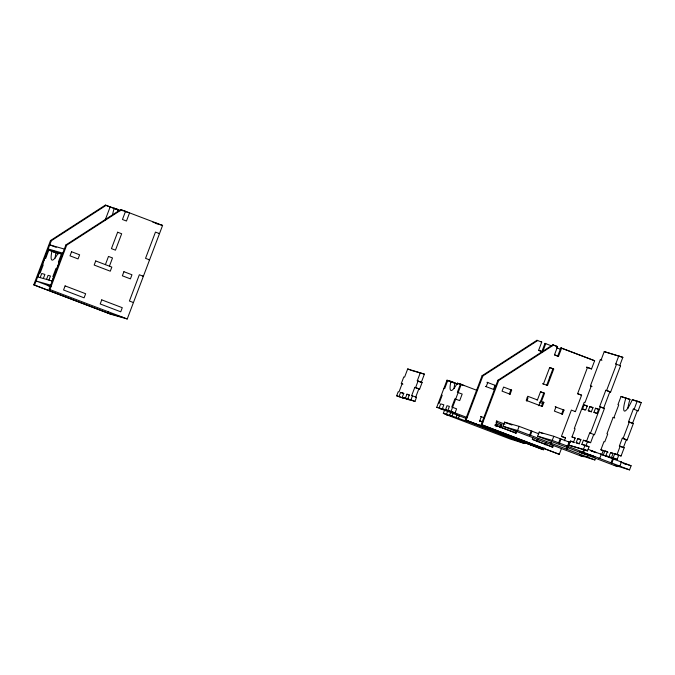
<?xml version="1.0" encoding="UTF-8"?>
<svg xmlns="http://www.w3.org/2000/svg" width="675" height="675" viewBox="0 0 675 675"><rect width="100%" height="100%" fill="white"/><g stroke="black" fill="none" stroke-linecap="round" stroke-linejoin="round"><path stroke-width="1.01" d="M127.238 318.971L49.132 289.271L65.88 244.949L120.724 209.528L162.591 225.416L127.238 318.971L111.063 314.339L33.75 284.858L50.498 240.545L105.342 205.116L110.168 206.879L105.216 219.983M33.75 284.858L34.543 285.086L51.292 240.773L106.135 205.343M37.8 276.927L48.035 249.843L52 250.982A21.938 4.109 -69.1 0 0 58.345 252.796L62.311 253.935L52.076 281.019M48.828 250.071L45.731 258.28L44.938 258.052M40.179 277.611L41.732 273.502L44.904 274.413L43.352 278.513M46.524 279.425L48.077 275.324L50.456 276.007L48.904 280.108M61.518 253.707L58.413 261.908L59.206 262.136M120.724 209.528L121.517 209.756L66.673 245.177L49.925 289.499L49.132 289.271M105.393 264.634L108.489 256.424L112.514 257.96L109.418 266.169M108.447 311.386L107.831 313.031L122.42 317.216M396.664 395.812L403.068 398.031L396.664 395.812L398.208 391.711L399.001 391.939L402.106 383.729L401.313 383.501L403.793 376.937L404.587 377.165L407.692 368.955L424.406 374.127L421.301 382.337L417.277 380.801L420.373 372.592M399.043 396.495L400.587 392.394L403.76 393.297L402.216 397.406L409.413 399.845L402.216 397.406M405.38 398.309L406.932 394.208L409.312 394.892L407.759 398.993L414.965 401.439L416.509 397.339L411.691 395.575L414.796 387.366L419.614 389.129L422.094 382.565L417.277 380.801M407.759 398.993L410.932 399.904L412.484 395.803L411.691 395.575M415.589 387.593L418.07 381.029M419.614 389.129L418.821 388.901L415.716 397.111L416.509 397.339M436.75 407.303L446.985 380.219L450.951 381.358A21.938 4.109 -69.1 0 0 457.296 383.172L461.253 384.311L451.027 411.396L436.75 407.303L465.733 418.281M450.917 411.919L449.677 415.201L471.336 422.938L524.542 443.517L510.207 439.028L445.778 414.467L447.365 414.923L443.332 413.387L444.572 410.105M443.332 413.387L446.504 414.29L447.744 411.007M452.056 415.884L453.296 412.602M456.081 417.42L457.017 414.956M458.46 418.103L459.397 415.64M465.328 420.044L482.077 375.722L536.929 340.301L537.722 340.529L482.87 375.95L466.121 420.272L465.328 420.044L542.649 449.525L543.434 449.752L544.168 447.82M479.52 421.318L481.309 416.669M494.269 389.686L495.813 385.585L486.97 382.286L487.763 382.514L486.211 386.615L485.418 386.387L494.269 389.686L493.476 389.458L495.02 385.358L495.813 385.585M561.465 448.495L559.28 454.292L558.487 454.064L481.165 424.583L497.914 380.261L552.766 344.841L557.584 346.604L554.479 354.814L558.512 356.341L561.608 348.14L594.633 360.728L591.528 368.938L586.71 367.175L591.528 368.938M481.165 424.583L481.958 424.811L498.707 380.489L553.559 345.068M517.058 430.684L516.13 433.139L494.8 425.081L495.593 425.309L497.146 421.208L496.353 420.981L504.968 424.195M495.939 426.642L496.868 424.178L501.517 425.95M510.106 394.225L511.658 390.125L503.601 387.053L502.048 391.154L510.106 394.225L509.313 393.998L510.865 389.897L511.658 390.125M499.812 427.553L501.053 424.271L501.846 424.499L500.605 427.781M595.502 458.308L594.886 459.945L579.437 455.136L583.47 456.671L580.298 455.768L502.985 426.288L504.529 422.179L519.126 426.364L538.844 433.806M536.929 340.301L541.747 342.065L538.642 350.274L542.675 351.802L545.771 343.6L544.978 343.373L541.882 351.582L538.658 350.35M526.787 401.152L528.027 397.862L527.234 397.642M515.337 432.911L515.953 431.274M502.985 426.288L517.573 430.464L519.126 426.364M536.633 399.718L537.427 399.946L540.523 391.745L544.556 393.28L541.451 401.482L540.658 401.254L543.763 393.052L544.556 393.28M549.678 367.529L543.476 383.948L542.683 383.721L547.501 385.484L553.702 369.065L549.678 367.529L553.702 369.065M538.869 405.751L540.11 402.469L539.317 402.241L542.894 403.608M552.909 368.837L546.708 385.256L547.501 385.484M554.496 354.89L557.719 356.122L560.815 347.912L561.608 348.14M517.573 430.464L529.656 435.071L531.2 430.971M529.656 435.071L530.449 435.299L531.993 431.198M543.873 402.401L543.08 402.182L541.527 406.282L542.32 406.51L543.873 402.401L540.658 401.254M532.853 437.645L532.237 439.282L552.774 447.112L553.39 445.475M629.556 469.884L619.085 465.893L619.878 466.121L621.422 462.012L620.629 461.784L631.1 465.775L629.556 469.884L614.107 465.075L618.131 466.611L614.959 465.699L537.646 436.219L539.198 432.118L553.787 436.303L569.076 442.057L567.523 446.158L566.73 445.93L599.737 458.443L601.29 454.334L588.026 449.28M536.76 440.708L537.384 439.062M537.249 441.754L538.178 439.29M545.265 444.918L546.353 442.024M588.246 455.465L587.621 457.102L550.192 442.901L550.986 443.129L551.602 441.492M537.646 436.219L552.234 440.404L553.787 436.303M562.452 414.188L564.005 410.079L555.154 406.78L555.947 407.008L554.394 411.117L562.452 414.188L561.659 413.961L563.212 409.852L564.005 410.079M532.423 439.433L551.981 446.884L552.597 445.247M552.234 440.404L558.681 442.859L560.233 438.758M574.611 411.387L575.404 411.615L581.605 395.196L577.589 393.744L587.503 367.402M558.681 442.859L559.474 443.087L561.026 438.986M564.384 440.775L565.481 437.873L561.448 436.337L571.379 410.079L575.404 411.615M566.3 449.044L566.916 447.407M590.423 385.855L600.345 359.598L601.138 359.826L604.243 351.616L622.856 357.328L619.76 365.538L620.553 365.766L610.63 392.032L605.812 390.268L599.602 406.679L604.429 408.442L594.498 434.708L593.713 434.481L590.608 442.682L583.411 440.243L581.858 444.344L589.056 446.791L587.503 450.892L568.89 445.179L570.442 441.07L573.615 441.982L575.159 437.881L571.987 436.97L575.092 428.76L574.298 428.532L584.221 402.275L585.014 402.502L591.216 386.083L590.423 385.855L592.034 386.471M567.093 449.272L568.021 446.808M582.533 409.067L584.086 404.958L587.258 405.869L585.706 409.97L582.533 409.067L584.955 409.987M576.146 442.707L577.699 438.607L580.871 439.518L579.319 443.618L576.146 442.707L579.369 443.939M588.246 410.704L589.798 406.595L592.971 407.506L591.418 411.607L588.246 410.704L591.469 411.927M593.949 412.341L595.502 408.232L598.674 409.143L597.122 413.243L593.949 412.341L597.173 413.564M589.056 446.791L585.031 445.255L583.478 449.356L587.503 450.892M583.411 440.243L586.583 441.146L589.68 432.945L590.473 433.173L600.396 406.907L604.429 408.442M620.553 365.766L615.735 364.002L618.832 355.793M582.837 452.073L583.774 449.609M605.812 390.268L606.597 390.496L616.528 364.23L615.735 364.002M585.883 445.88L587.436 441.779M583.63 452.301L584.567 449.837M603.636 408.215L609.837 391.804M604.108 451.027L600.893 449.795L603.99 441.593L604.783 441.821L607.728 434.025L606.935 433.797L613.136 417.378L613.929 417.606L618.739 404.89L617.946 404.663L621.051 396.453L629.986 399.398A18.284 3.426 -69.1 0 0 627.817 408.628M600.893 449.795L603.264 450.478L601.72 454.587L603.307 455.043L604.851 450.934L607.39 451.659L605.838 455.768L613.043 458.207L605.838 455.768M609.01 456.671L610.563 452.571L613.102 453.296L611.55 457.405L615.575 458.941L617.161 459.388L618.713 455.288L621.093 455.971L624.189 447.761L619.372 445.998L622.316 438.202L627.142 439.965L633.344 423.554L628.526 421.791L633.327 409.067L634.12 409.295L637.225 401.093L641.25 402.621L638.145 410.83L637.352 410.602L632.551 423.326L628.526 421.791M599.737 458.443L598.944 458.215L611.027 462.822L612.579 458.713L621.422 462.012M611.55 457.405L613.136 457.861L614.689 453.752L621.093 455.971M611.027 462.822L611.82 463.05L613.373 458.941M617.068 454.435L620.165 446.226M623.109 438.429L629.319 422.018M619.372 445.998L623.405 447.533L626.349 439.737L627.142 439.965M109.375 206.651L118.311 209.596A18.284 3.426 -69.1 0 0 117.779 211.359M123.93 210.828L120.631 209.883L123.044 210.803M124.757 211.064L125.55 211.292L122.445 219.493L126.47 221.029L129.575 212.828L124.656 211.418M118.311 209.596L114.193 208.415L119.99 210.625M152.913 222.261L157.773 223.653M155.967 223.518L162.591 225.416M622.856 357.328L604.243 351.616M540.953 341.837L541.747 342.065M557.584 346.604L552.766 344.841M158.701 233.398L159.494 233.626L155.469 232.09L145.538 258.348L149.572 259.883L148.778 259.656M594.633 360.728L560.815 347.912M541.882 351.582L542.675 351.802M557.719 356.122L558.512 356.341M625.961 397.862A18.284 3.426 -69.1 0 0 624.485 411.083A18.284 3.426 -69.1 0 0 632.306 399.684L637.225 401.093M626.054 398.267L629.986 399.398M637.318 401.498L641.25 402.621M549.804 377.047L550.597 377.274M50.498 240.545L51.292 240.773M65.88 244.949L66.673 245.177M64.328 249.058L49.739 244.873L56.185 247.328M599.602 406.679L600.396 406.907M62.775 253.159L48.187 248.974L61.889 254.273M142.577 276.075L143.37 276.303L139.337 274.767L129.414 301.025L133.439 302.56M53.84 251.201L54.633 251.429M52.852 251.606L56.025 252.517A21.938 4.109 -69.1 0 0 55.164 258.112M482.077 375.722L482.87 375.95M497.914 380.261L498.707 380.489M632.551 423.326L633.344 423.554M42.458 264.617L43.251 264.845L40.146 273.046L39.352 272.818M56.725 268.709L55.932 268.481L52.836 276.683L53.629 276.91M411.716 370.491L424.406 374.127M451.803 381.983L454.975 382.894A21.938 4.109 -69.1 0 0 454.115 388.496M461.32 384.708L464.493 385.619M443.88 388.429L444.673 388.657L447.778 380.447L457.658 384.218M421.301 382.337L422.094 382.565M37.648 276.877L52.237 281.062M441.399 394.993L442.193 395.221L439.096 403.431L438.303 403.203M623.405 447.533L624.189 447.761M50.684 285.162L36.096 280.986L51.106 286.706M48.17 285.593L47.385 285.365L50.313 286.478M565.481 437.873L561.465 436.421M581.858 444.344L585.031 445.255M569.076 442.057L568.283 441.83L570.181 442.547M592.473 451.195L590.887 450.748L594.911 452.284M601.29 454.334L600.497 454.106L612.579 458.713M568.89 445.179L586.6 450.25M440.775 408.839L443.154 409.523L439.13 407.987L440.682 403.878L443.855 404.789L442.302 408.89L449.499 411.337L445.475 409.801L447.019 405.7L449.398 406.384L447.854 410.484L455.051 412.931L456.604 408.822L451.778 407.059L454.882 398.858L459.7 400.621L462.181 394.057L457.363 392.293L460.46 384.083L477.183 390.454M605.745 456.123L607.331 456.57L603.307 455.043M514.266 430.667L515.059 430.895M452.858 413.446L453.651 413.674M466.341 417.31L467.134 417.538L451.027 411.396M631.1 465.775L624.712 463.641M467.184 420.601L480.06 425.436L479.267 425.208M550.91 444.639L551.703 444.867M551.981 446.884L552.774 447.112M587.621 457.102L586.828 456.874L594.886 459.945M482.625 427.317L483.418 427.545M491.349 429.815L492.142 430.043M507.457 435.957L508.25 436.185L493.087 430.405M510.815 438.058L511.608 438.286M519.531 440.564L520.324 440.792M531.613 445.171L532.406 445.399L521.252 441.146M600.345 359.598L601.957 360.205M544.978 343.373L551.779 345.963M556.453 347.676L560.52 349.296M632.306 399.684L636.331 401.212M606.597 390.496L610.63 392.032M621.051 396.453L625.075 397.988M105.342 205.116L113.4 208.187M114.362 208.558L120.167 210.769M633.327 409.067L638.145 410.83M577.581 393.66L581.605 395.196M595.502 408.232L598.725 409.463M589.798 406.595L593.013 407.827M584.086 404.958L587.309 406.19M613.136 417.378L614.748 417.994M540.54 391.821L543.763 393.052M537.427 399.946L527.766 396.267L526.213 400.368L542.32 406.51M622.316 438.202L626.349 439.737M589.68 432.945L594.498 434.708M457.296 383.172L460.51 384.404M450.951 381.358L454.975 382.894M446.985 380.219L457.76 384.328M407.692 368.955L410.906 370.187M586.583 441.146L590.608 442.682M577.699 438.607L580.922 439.83M571.987 436.97L575.21 438.193M614.689 453.752L618.713 455.288M610.563 452.571L612.976 453.49M604.851 450.934L608.074 452.166M570.442 441.07L574.467 442.606M613.136 457.861L617.161 459.388M593.274 451.507L596.498 452.731M622.974 463.219L625.396 464.138M539.198 432.118L542.877 433.519M414.796 387.366L418.821 388.901M559.474 443.087L567.523 446.158M611.82 463.05L619.878 466.121M504.529 422.179L511.962 425.014M401.313 383.501L402.924 384.117M52 250.982L56.025 252.517M48.035 249.843L58.717 253.834M530.449 435.299L550.986 443.129M480.516 416.441L484.237 417.791M495.973 422.263L501.846 424.499M495.593 425.309L516.13 433.139M479.756 420.77L482.693 421.892M479.942 420.922L482.87 422.035M406.932 394.208L409.354 395.128M400.587 392.394L403.81 393.618M443.888 409.345L447.913 410.881M481.958 424.811L559.28 454.292M466.121 420.272L543.434 449.752M410.932 399.904L414.965 401.439M449.677 415.201L453.701 416.737L446.504 414.29M403.802 397.862L407.827 399.398M34.543 285.086L111.856 314.567M112.548 214.65A18.284 3.426 -69.1 0 1 114.286 208.06M71.567 251.741L70.014 255.842L78.064 258.913L79.616 254.812L71.567 251.741M65.104 285.896L63.56 289.997L84.097 297.827L85.641 293.726L65.104 285.896M95.723 260.947L94.171 265.056L110.278 271.198L111.831 267.089L95.723 260.947M117.636 232.217L111.434 248.628L115.467 250.163L121.669 233.753L117.636 232.217M101.748 299.869L100.204 303.969L120.741 311.799L122.285 307.699L101.748 299.869M123.913 271.696L122.361 275.805L130.418 278.876L131.963 274.767L123.913 271.696M581.091 452.486L579.504 452.031L585.115 454.022L581.091 452.486M586.794 454.123L583.622 453.212L590.819 455.659L586.794 454.123M590.92 455.304L589.334 454.849L594.945 456.84L590.92 455.304"/></g></svg>
